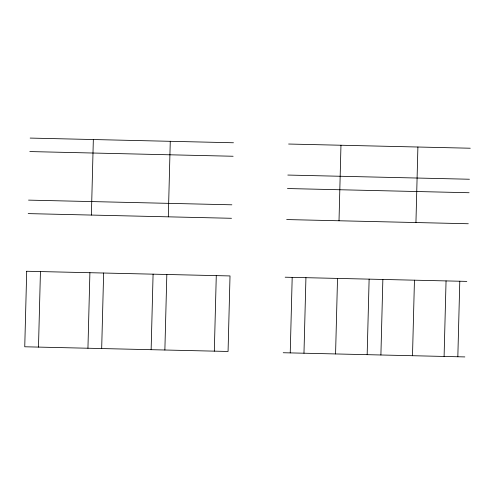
<?xml version="1.0" encoding="UTF-8"?>
<svg xmlns="http://www.w3.org/2000/svg" width="495" height="495" viewBox="0 0 495 495"><rect width="100%" height="100%" fill="white"/><g stroke="black" fill="none" stroke-linecap="round" stroke-linejoin="round"><path stroke-width="0.74" d="M38.486 347.1L40.441 271.569M87.943 348.239L89.898 272.708M91.389 215.065L93.338 139.534M101.679 348.554L103.634 273.023M151.136 349.693L153.085 274.168M164.872 350.008L166.827 274.484M168.319 216.835L170.268 141.31M214.323 351.147L216.278 275.622M290.237 352.898L292.192 277.367M303.973 353.213L305.929 277.689M335.573 353.944L337.522 278.413M339.013 220.77L340.968 145.239M367.166 354.668L369.121 279.143M380.903 354.983L382.858 279.458M412.502 355.713L414.451 280.189M415.942 222.54L417.898 147.015M444.095 356.443L446.051 280.913M457.832 356.759L459.787 281.228M30.152 138.08L233.461 142.764M288.622 144.033L470.25 148.222M29.799 151.569L233.114 156.253M287.818 175.057L469.446 179.24M287.465 188.539L469.099 192.728M28.543 200.122L231.858 204.806M28.196 213.611L231.505 218.289M286.667 219.563L468.295 223.746M285.176 277.206L466.804 281.389M283.22 352.737L464.848 356.92M26.705 271.254L24.75 346.778L228.065 351.462L230.014 275.938L26.705 271.254"/></g></svg>
